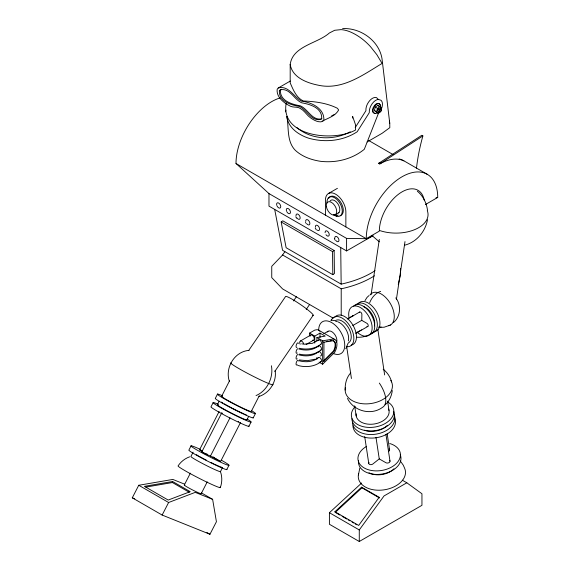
<?xml version="1.0" encoding="UTF-8"?>
<svg xmlns="http://www.w3.org/2000/svg" width="570" height="570" viewBox="0 0 570 570"><rect width="100%" height="100%" fill="white"/><g stroke="black" fill="none" stroke-linecap="round" stroke-linejoin="round"><path stroke-width="0.85" d="M352.794 325.52L361.751 320.354L361.893 314.419A1.867 1.076 60 0 0 360.746 312.246A1.867 1.076 60 0 0 359.292 312.524M345.171 390.037C344.907 383.902 346.531 377.347 350.785 372.787M358.423 474.91L359.805 468.063M371.099 294.626L379.314 239.371M396.392 299.478L404.992 241.594M290.187 64.531C292.588 45.857 317.519 43.591 329.375 32.989L334.69 30.281L341.038 29.633A48.35 27.916 60 0 1 353.022 33.181A59.173 34.164 60 0 1 360.924 38.012A48.35 27.916 60 0 1 370.436 46.605L376.784 54.585L382.092 63.427C362.834 75.033 342.036 90.537 318.089 85.165C306.71 82.864 292.403 77.477 290.187 64.531L290.187 82.857C293.065 89.476 296.322 97.791 303.311 100.975C314.897 101.46 326.995 103.028 337.426 108.279L338.644 109.989C335.274 116.423 326.859 118.41 321.017 121.873C317.077 122.044 313.514 119.949 310.415 117.741C306.738 115.104 304.572 110.794 300.525 108.606C297.59 106.44 293.814 107.701 290.643 106.319C284.223 103.241 276.058 97.142 277.198 89.177L278.295 87.965L290.294 81.04M286.154 103.241C280.255 137.121 334.554 141.973 355.552 130.003L355.552 124.851L352.638 116.394L352.638 118.097M285.563 111.855L285.862 110.124M334.904 214.413L336.393 216.087L336.806 213.828L339.15 212.475M392.303 390.55C391.59 395.879 389.381 401.273 385.178 404.778M145.92 487.079L172.418 482.548L172.632 481.515L190.209 491.661L168.178 500.054L144.424 486.345L172.632 481.515M348.113 343.176L346.517 347.116M427.5 219.714C425.377 231.548 416.513 242.25 404.657 245.186M374.326 110.402L375.331 107.103L377.839 105.308L380.04 106.576L381.551 108.079L380.546 111.378L378.038 113.181L374.326 110.402L378.038 113.181M376.521 111.67L377.525 108.371L380.04 106.576M398.273 284.459L400.56 274.483L400.56 268.57M220.291 487.592C222.222 482.519 222.279 476.762 220.447 471.654L222.606 467.428M249.04 350.365C234.527 351.483 224.808 367.757 229.34 381.28M381.009 109.825L381.893 107.58A9.604 5.55 -60 0 0 381.964 101.617L381.123 100.341L378.437 99.408A9.213 5.322 -60 0 0 373.386 102.244C370.821 105.072 369.039 108.827 369.267 112.71L357.183 131.763C342.955 141.153 324.622 142.814 308.434 138.132C298.466 134.784 288.092 127.73 286.86 116.43C289.019 127.73 286.518 141.303 295.274 150.273C302.243 156.722 311.363 159.913 320.604 161.324C336.051 163.106 352.16 159.23 364.301 149.297L378.266 113.808L379.77 111.948M191.093 445.783L188.934 450.008A21.396 1.297 27.1 0 0 207.965 461.322A21.396 1.297 27.1 0 0 226.732 469.217M213.209 402.52L211.042 406.745A21.396 1.297 27.1 0 0 230.081 418.059A21.396 1.297 27.1 0 0 248.841 425.954M217.526 394.062L215.367 398.295A21.396 1.297 27.1 0 0 234.398 409.609A21.396 1.297 27.1 0 0 253.166 417.504M221.616 396.321L229.61 380.667M193.095 452.195L190.936 456.42A16.644 1.012 27.1 0 0 206.183 465.419A16.644 1.012 27.1 0 0 220.319 471.29M217.362 404.707L219.165 401.18M202.628 451.597L199.564 449.78L219.115 411.526M184.302 485.041L190.373 473.157M240.554 422.441L220.604 461.479L210.465 456.043L204.195 453.442L201.737 452.017L221.687 412.979L222.072 413.1M210.465 456.043L230.016 417.789M201.16 493.748L207.238 481.857M246.874 419.933L248.677 416.414M259.264 395.765L251.263 411.419A16.644 1.012 27.1 0 1 234.391 403.952A16.644 1.012 27.1 0 1 222.15 396.3M226.76 469.609L228.926 465.384M248.876 426.346L251.035 422.121M253.194 417.896L255.353 413.67M201.424 492.886L212.624 499.349L216.422 521.721L209.952 534.268L162.144 515.052L132.283 497.809L138.752 485.27L172.838 479.434L184.694 484.201M162.144 515.052L168.613 502.505L195.239 492.366L212.624 499.349M345.762 348.598L346.168 347.871M378.045 109.533L378.28 109.127M379.228 110.217L379.463 109.811M364.971 300.661L366.987 297.44L368.982 295.588M355.195 127.616L365.89 110.758C365.655 106.875 367.443 103.12 370.008 100.291A9.213 5.322 -60 0 1 375.06 97.456L376.542 97.634L378.58 99.672M248.613 350.607L285.52 296.592A16.722 1.781 34.3 0 1 301.274 305.064A16.722 1.781 34.3 0 1 312.709 315.452M293.507 300.939L296.457 296.614M306.211 309.453L309.653 304.409M274.804 371.433L313.208 315.231M379.157 497.304L358.673 525.44L334.918 511.732L361.587 487.158L379.157 497.304L379.506 497.959L361.929 487.813L361.587 487.158M359.271 541.5L359.271 529.95L384.03 495.95L406.823 482.79L421.95 493.762L421.95 505.312L359.271 541.5L329.41 524.257L329.41 512.715L361.637 483.018M281.245 89.255L280.369 90.224C279.927 100.854 291.897 104.381 300.347 105.835C308.135 109.184 312.161 121.011 321.865 118.816M322.762 121.296L323.853 120.078C324.494 108.336 311.419 102.308 301.445 101.139C293.685 96.843 288.612 85.172 278.295 87.965M284.936 251.74A85.279 49.241 0 0 0 282.606 254.975L271.748 266.297L271.748 277.618L282.606 288.933L333.179 318.138M333.008 340.596A8.579 4.952 -60 0 1 335.117 344.109L335.132 345.256A9.996 5.771 -60 0 1 333.507 350.97L323.418 361.038L323.938 361.337L334.027 351.27A9.996 5.771 -60 0 0 335.659 345.555L335.637 344.408A8.579 4.952 -60 0 0 333.115 340.76L323.938 342.192L323.418 341.893M319.058 362.149L322.641 364.216L334.633 352.395A11.842 6.833 -60 0 0 336.956 344.886L336.941 343.525A10.424 6.013 -60 0 0 333.343 339.007L322.641 340.817L316.906 337.511L316.906 340.974M393.521 322.513C400.682 316.599 401.458 305.1 395.787 297.903M334.918 511.732L335.267 512.38L361.929 487.813M375.986 437.332L379.257 458.907L372.837 464.009A2.38 1.56 -8.6 0 1 369.738 464.472A2.38 1.56 -8.6 0 1 369.032 462.519M281.174 221.965L282.791 220.818L334.148 250.465L334.426 273.529L332.809 274.676L286.133 247.729L281.174 221.965L332.531 251.612L332.809 274.676M332.531 251.612L334.148 250.465M427.251 174.306L404.999 161.46A50.531 29.17 -60 0 0 379.734 163.96L378.651 163.334L421.793 135.29L422.883 135.916A156.351 90.274 -60 0 0 416.492 168.143M379.734 163.96L422.883 135.916M367.094 141.973L382.092 133.309L389.809 127.666L389.752 123.241L381.978 58.518C378.943 40.563 360.375 27.574 342.591 28.621M328.455 193.501L337.426 188.321M336.393 216.087L338.153 215.068M425.42 204.537L437.717 197.434A50.531 29.17 -60 0 0 401.985 176.807A50.531 29.17 -60 0 0 366.261 238.695L346.589 238.395L268.976 193.586L236.001 163.49A50.531 29.17 -60 0 1 280.233 97.883M268.976 193.586L268.976 206.119L346.589 250.928L372.88 235.752M309.574 335.723L309.574 333.101L314.783 330.094L317.191 329.681A10.424 6.013 -60 0 1 319.841 331.263M300.411 341.017L310.828 334.996M309.574 333.101L314.783 336.108L319.998 333.101L325.206 336.108L316.906 337.511M347.757 318.744L352.98 315.73M347.7 318.929L359.634 312.039M323.767 333.728L328.035 331.27M306.083 344.522L313.529 340.226M318.559 339.984L312.467 343.304L304.394 344.137M320.988 344.195C314.889 348.954 306.667 349.944 299.293 348.27M318.559 345.833C313.215 350.415 305.784 350.757 299.343 349.146M320.988 350.044C314.889 354.804 306.667 355.794 299.293 354.12M318.559 351.683C313.215 356.257 305.784 356.606 299.343 354.996M355.979 333.008L360.454 330.429M355.908 333.329L367.842 326.439M318.559 357.533C313.215 362.107 305.784 362.456 299.343 360.846M320.988 361.743C314.462 366.816 305.548 367.636 297.782 365.42M350.258 131.784C333.892 140.648 311.348 140.077 296.949 127.58M258.987 396.478C269.553 393.086 276.999 381.679 275.118 370.635M331.683 115.803L334.782 114.356M189.646 456.827C184.965 458.472 180.854 461.686 178.132 465.832A23.776 1.439 27.1 0 0 199.92 478.693A23.776 1.439 27.1 0 0 220.106 487.079M390.464 325.007L384.173 327.209L380.382 327.351M299.293 359.969L307.365 360.689L315.36 359.143M435.979 197.826L437.717 197.434M326.624 341.352L328.227 341.081M329.831 340.81L331.441 340.539M330.921 320.098L335.124 320.689M301.687 343.831L303.026 344.024M199.564 449.78L201.117 450.45M201.737 452.017L207.224 454.183M214.284 457.582L212.838 456.998L218.189 460.011M132.283 497.809L134.755 498.807M238.21 421.394L238.766 421.679M201.609 450.692L202.079 450.941M379.257 458.907L385.976 462.747A2.408 1.582 -8.6 0 0 389.132 462.541A2.408 1.582 -8.6 0 0 389.645 460.432M375.331 107.103L377.525 108.371M368.64 140.469L393.179 154.634M236.001 163.49L366.261 238.695L379.321 231.149A32.055 18.504 -60 0 1 399.762 193.308A32.055 18.504 -60 0 1 424.215 200.12M375.06 270.707A85.279 49.241 0 0 1 341.159 284.138L282.556 250.301L274.683 209.411M282.606 254.975L341.209 288.812A85.279 49.241 0 0 0 374.433 275.816M361.751 320.354L366.923 323.34A1.845 1.062 60 0 1 368.227 325.598A1.845 1.062 60 0 1 366.923 326.346M334.846 339.492L318.694 330.173A18.418 10.638 60 0 1 331.263 322.356A18.418 10.638 60 0 1 344.715 344.102A18.418 10.638 60 0 1 333.079 353.393M402.342 480.204L406.823 482.79M335.267 512.38L339.863 515.038M342.164 516.363L346.76 519.014M348.291 519.897L349.823 520.788M352.118 522.113L353.656 522.996M355.188 523.88L356.72 524.763M329.41 512.715L359.271 529.95M172.418 482.548L189.226 492.252M138.752 485.27L168.613 502.505M206.889 532.494L209.952 534.268M219.721 460.874L220.604 461.479M381.002 108.941L381.237 109.091A1.838 1.062 -60 0 1 381.209 110.908L380.974 111.314A1.767 1.019 -60 0 1 379.435 112.176L379.207 112.034M378.024 111.35L378.252 111.492A1.767 1.019 -60 0 0 378.851 111.449M222.158 413.343L221.687 412.979M383.175 369.232C387.251 372.353 390.336 376.905 391.583 381.893M379.307 241.822L371.747 235.339M417.34 191.178C423.026 195.838 426.51 202.906 427.5 210.131M377.839 105.308L378.851 106.312M379.086 103.662L379.67 104.267A5.515 3.185 -60 0 1 380.026 105.151M316.364 229.91L315.203 228M400.318 461.002L403.275 465.177L404.486 467.942A23.776 15.575 -8.6 0 1 383.268 489.958A23.776 15.575 -8.6 0 1 358.63 473.656M347.465 398.416C353.543 411.113 371.184 415.872 382.541 407.322A23.776 11.407 52.8 0 0 379.328 383.076M296.486 218.146L295.802 216.792M334.889 239.892L334.447 238.509M305.499 222.4L305.791 223.091M389.346 121.054L389.752 123.241M387.6 401.159L389.011 410.464M387.137 433.599L389.624 450.001M385.947 434.426L390.001 461.187M364.7 436.577L368.754 463.332M354.654 405.811L356.193 415.957M377.882 329.546L384.643 374.932M346.617 346.218L351.426 378.509M340.718 247.537L341.159 284.138M346.589 238.395L346.589 250.928M345.862 226.917L345.862 211.876A14.421 8.329 60 0 0 335.666 194.213A14.421 8.329 60 0 0 325.463 200.099L325.463 215.139M341.209 288.812L341.209 315.11M323.938 342.192L323.938 361.337M322.641 340.817L322.641 364.216M319.998 333.101L319.998 337.476M316.906 357.44L316.906 359.171M314.783 336.108L314.783 343.104M378.822 103.669A5.301 3.064 -60 0 0 375.031 105.742L373.607 108.15A5.515 3.185 -60 0 0 373.507 112.653L374.853 113.544A5.301 3.064 -60 0 0 377.725 112.425M380.29 108.977A1.838 1.062 -60 0 0 380.048 108.407L379.82 108.257A1.767 1.019 -60 0 0 378.28 109.198M377.96 111.385A1.838 1.062 -60 0 1 377.981 109.568M379.143 112.069A1.838 1.062 -60 0 1 379.164 110.252M380.482 107.773A5.515 3.185 -60 0 0 380.176 104.559L378.316 103.377A5.301 3.064 -60 0 0 374.526 105.45L373.094 107.858A5.515 3.185 -60 0 0 372.994 112.361L374.347 113.252A5.301 3.064 -60 0 0 375.252 113.202M379.463 109.882A1.767 1.019 -60 0 1 381.002 109.02M327.209 332.039A7.367 4.254 60 0 1 333.714 333.243A7.367 4.254 60 0 1 336.749 342.114M335.687 320.468A12.896 7.446 60 0 1 348.584 327.914A12.896 7.446 60 0 1 348.584 342.798M331.142 320.589A16.58 9.569 60 0 1 350.379 326.767A16.58 9.569 60 0 1 346.325 346.695M335.68 321.373A12.896 7.446 60 0 1 337.169 321.608M337.946 321.858A12.896 7.446 60 0 1 348.341 340.945M334.754 317.276A16.58 9.569 60 0 1 352.894 325.107A16.58 9.569 60 0 1 351.198 345.156M361.38 329.823A1.624 0.941 60 0 1 361.202 329.994M352.638 316.208A1.845 1.062 60 0 1 353.564 315.673M325.249 231.506A2.928 1.689 60 0 1 328.591 232.524A2.928 1.689 60 0 1 328.049 236.13M327.529 236.016A2.928 1.689 60 0 1 325.99 234.712M325.142 232.681A2.928 1.689 60 0 1 325.128 232.047M305.741 221.481A2.928 1.689 60 0 1 307.437 219.699A2.928 1.689 60 0 1 309.823 223.034A2.928 1.689 60 0 1 308.128 224.815M307.586 224.523A2.928 1.689 60 0 1 306.582 223.511M286.496 210.964A2.928 1.689 60 0 1 288.392 208.67A2.928 1.689 60 0 1 290.251 213.159A2.928 1.689 60 0 1 286.788 211.655M276.799 205.364A2.928 1.689 60 0 1 278.694 203.07A2.928 1.689 60 0 1 280.547 207.558A2.928 1.689 60 0 1 277.084 206.055M388.612 409.089A16.644 10.901 -8.6 0 1 374.084 424.016A16.644 10.901 -8.6 0 1 356.115 413.813M388.882 448.975A2.38 1.56 -8.6 0 1 388.989 451.176M400.233 454.739A21.396 14.022 -8.6 0 1 381.515 474.126A21.396 14.022 -8.6 0 1 358.573 460.631M389.723 443.51A21.396 14.022 -8.6 0 1 396.129 463.745A21.396 14.022 -8.6 0 1 364.237 467.984A21.396 14.022 -8.6 0 1 366.161 446.638M393.955 468.754A16.644 10.901 -8.6 0 1 368.961 472.751M427.286 210.594A32.055 18.504 0 0 1 414.953 229.525A32.055 18.504 0 0 1 379.969 230.629M378.651 163.334A50.531 29.17 -60 0 1 380.197 162.478M399.135 158.966A50.531 29.17 -60 0 1 403.916 160.833M369.973 295.018A18.418 10.638 60 0 1 390.158 303.219A18.418 10.638 60 0 1 388.483 325.734M330.108 200.975A7.367 4.254 60 0 1 337.796 203.647A7.367 4.254 60 0 1 338.309 212.973M328.676 198.332A10.83 6.256 60 0 1 340.504 201.93A10.83 6.256 60 0 1 340.147 215.745M327.002 203.084A10.83 6.256 60 0 1 334.512 197.683A10.83 6.256 60 0 1 342.257 211.648A10.83 6.256 60 0 1 333.4 214.612M381.138 326.909A18.418 13.025 -75 0 1 378.509 327.152M369.659 302.72A18.418 13.025 -75 0 1 380.667 291.37M201.089 493.542A9.512 0.577 27.1 0 1 191.905 489.616A9.512 0.577 27.1 0 1 184.801 485.134M272.795 384.308A23.776 1.589 27.3 0 1 251.904 375.623A23.776 1.589 27.3 0 1 230.879 362.819M394.184 414.832A21.396 14.022 -8.6 0 1 376.57 434.048A21.396 14.022 -8.6 0 1 352.424 422.213M394.725 418.38A21.396 14.022 -8.6 0 1 377.105 437.596A21.396 14.022 -8.6 0 1 352.958 425.761M387.55 401.9A21.396 14.022 -8.6 0 1 388.562 421.166A21.396 14.022 -8.6 0 1 359.513 425.448A21.396 14.022 -8.6 0 1 355.117 406.681M393.649 411.284A21.396 14.022 -8.6 0 1 376.029 430.493A21.396 14.022 -8.6 0 1 351.882 418.658M390.806 380.389A23.776 15.704 -8.5 0 1 371.405 403.46A23.776 15.704 -8.5 0 1 345.434 387.543M247.166 419.085A21.396 1.297 27.1 0 1 244.587 419.762A21.396 1.297 27.1 0 1 218.374 406.339A21.396 1.297 27.1 0 1 218.21 404.251M246.746 419.577A16.644 1.012 27.1 0 1 230.679 412.716A16.644 1.012 27.1 0 1 218.239 404.864M251.491 410.628A21.396 1.297 27.1 0 1 248.912 411.312A21.396 1.297 27.1 0 1 222.692 397.889A21.396 1.297 27.1 0 1 222.528 395.794M271.42 365.762A23.776 19.344 -68.1 0 1 256.044 395.573M221.516 460.275A21.396 1.297 27.1 0 1 223.568 463.503A21.396 1.297 27.1 0 1 194.961 448.818A21.396 1.297 27.1 0 1 200.376 449.424M246.333 414.889A16.644 1.012 27.1 0 1 244.416 414.077M243.689 413.756A16.644 1.012 27.1 0 1 241.103 412.573M240.405 412.245A16.644 1.012 27.1 0 1 237.462 410.82M236.707 410.443A16.644 1.012 27.1 0 1 232.838 408.483M232.068 408.091A16.644 1.012 27.1 0 1 224.153 403.767M222.827 402.983A16.644 1.012 27.1 0 1 221.36 402.078M221.73 467.265A16.644 1.012 27.1 0 1 219.906 466.602M219.322 466.36A16.644 1.012 27.1 0 1 217.263 465.476M216.657 465.198A16.644 1.012 27.1 0 1 214.669 464.286M213.978 463.959A16.644 1.012 27.1 0 1 211.035 462.534M206.404 460.204A16.644 1.012 27.1 0 1 199.222 456.342M198.453 455.907A16.644 1.012 27.1 0 1 196.393 454.703M387.365 425.298A16.644 10.901 -8.6 0 1 364.401 430.193M372.958 235.695A92.233 53.252 0 0 1 366.667 238.944M372.666 332.652A16.722 11.044 -8.5 0 1 356.784 337.24M334.846 238.281A2.928 1.689 60 0 1 337.084 236.792A2.928 1.689 60 0 1 338.829 241.01A2.928 1.689 60 0 1 335.687 240.312M296.044 215.873A2.928 1.689 60 0 1 297.74 214.099A2.928 1.689 60 0 1 300.119 217.434A2.928 1.689 60 0 1 298.431 219.208M297.889 218.923A2.928 1.689 60 0 1 296.885 217.911M315.445 227.081A2.928 1.689 60 0 1 316.963 225.243A2.928 1.689 60 0 1 319.435 228.178A2.928 1.689 60 0 1 318.345 230.529M317.832 230.415A2.928 1.689 60 0 1 317.291 230.123M310.101 336.214A2.95 1.703 60 0 1 312.168 335.196A2.95 1.703 60 0 1 314.255 338.587A2.95 1.703 60 0 1 312.552 340.197M318.053 346.945A2.43 1.404 60 0 1 319.62 345.876A2.43 1.404 60 0 1 321.466 348.569A2.43 1.404 60 0 1 320.219 350.115M300.169 344.266A2.95 1.703 60 0 1 300.867 340.938A2.95 1.703 60 0 1 303.81 344.38M358.238 303.717A16.58 9.569 60 0 1 376.742 312.175A16.58 9.569 60 0 1 373.813 331.697M297.262 358.844A2.43 0.983 -71.8 0 1 296.222 356.92A2.43 0.983 -71.8 0 1 298.302 354.811M297.262 352.994A2.43 0.983 -71.8 0 1 296.222 351.07A2.43 0.983 -71.8 0 1 298.302 348.961M318.11 340.618A2.43 1.404 60 0 1 320.988 341.387A2.43 1.404 60 0 1 320.219 344.266M355.63 305.221A16.58 9.569 60 0 1 373.778 313.058A16.58 9.569 60 0 1 372.082 333.101M318.281 357.782A2.43 1.404 60 0 1 321.138 359.214A2.43 1.404 60 0 1 320.219 361.815M296.949 347.394A2.43 0.983 -71.8 0 1 296.414 344.615A2.43 0.983 -71.8 0 1 298.423 343.468M318.11 352.317A2.43 1.404 60 0 1 320.988 353.087A2.43 1.404 60 0 1 320.219 355.965M353.599 306.083A16.58 9.569 60 0 1 371.526 315.189A16.58 9.569 60 0 1 369.474 334.604M349.011 317.647A16.58 9.569 60 0 1 359.706 307.166A16.58 9.569 60 0 1 372.06 329.353A16.58 9.569 60 0 1 357.069 332.132M297.262 364.693A2.43 0.983 -71.8 0 1 296.065 364.095A2.43 0.983 -71.8 0 1 297.055 360.96A2.43 0.983 -71.8 0 1 298.423 361.017M363.261 306.546A12.896 7.446 60 0 1 374.426 325.883M279.343 90.815C278.901 101.446 290.871 104.98 299.321 106.433C307.102 109.775 311.127 121.61 320.839 119.408L321.715 118.439C322.157 107.816 310.187 104.282 301.737 102.828C293.949 99.486 289.923 87.652 280.219 89.846L279.343 90.815M326.396 206.703A7.367 4.254 60 0 0 334.982 214.883A7.367 4.254 60 0 0 333.108 203.604A7.367 4.254 60 0 0 326.396 206.703"/></g></svg>
